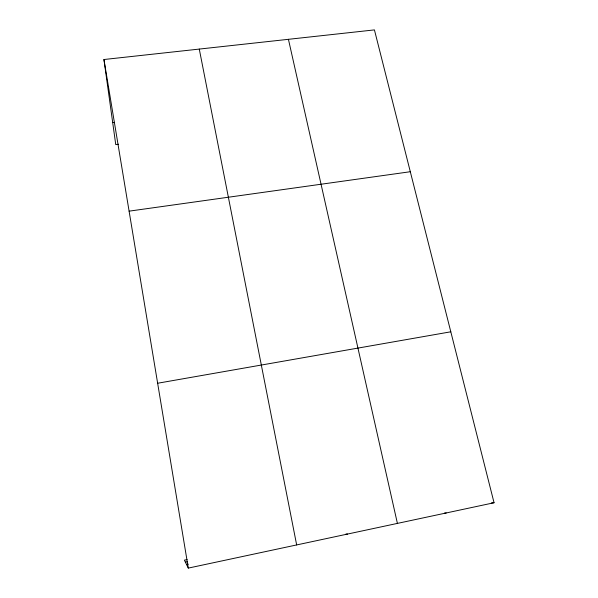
<?xml version="1.0" encoding="UTF-8"?>
<svg xmlns="http://www.w3.org/2000/svg" width="598" height="598" viewBox="0 0 598 598"><rect width="100%" height="100%" fill="white"/><g stroke="black" fill="none" stroke-linecap="round" stroke-linejoin="round"><path stroke-width="0.9" d="M186.546 564.534L188.363 564.146M187.122 559.571L184.393 560.147L188.303 568.1L494.053 502.739L374.43 29.9L103.947 59.516L115.75 144.589L118.501 144.238M185.38 562.165L187.204 561.776M157.64 383.243L450.81 331.8M129.101 211.154L410.31 171.723M112.693 122.568L114.547 122.343M491.362 502.963L494.053 502.739M444.456 513.069L446.228 512.964M345.936 534.014L347.565 534.059M288.43 39.319L397.408 523.4M199.276 49.081L296.66 544.935M103.947 59.516L188.303 568.1"/></g></svg>
